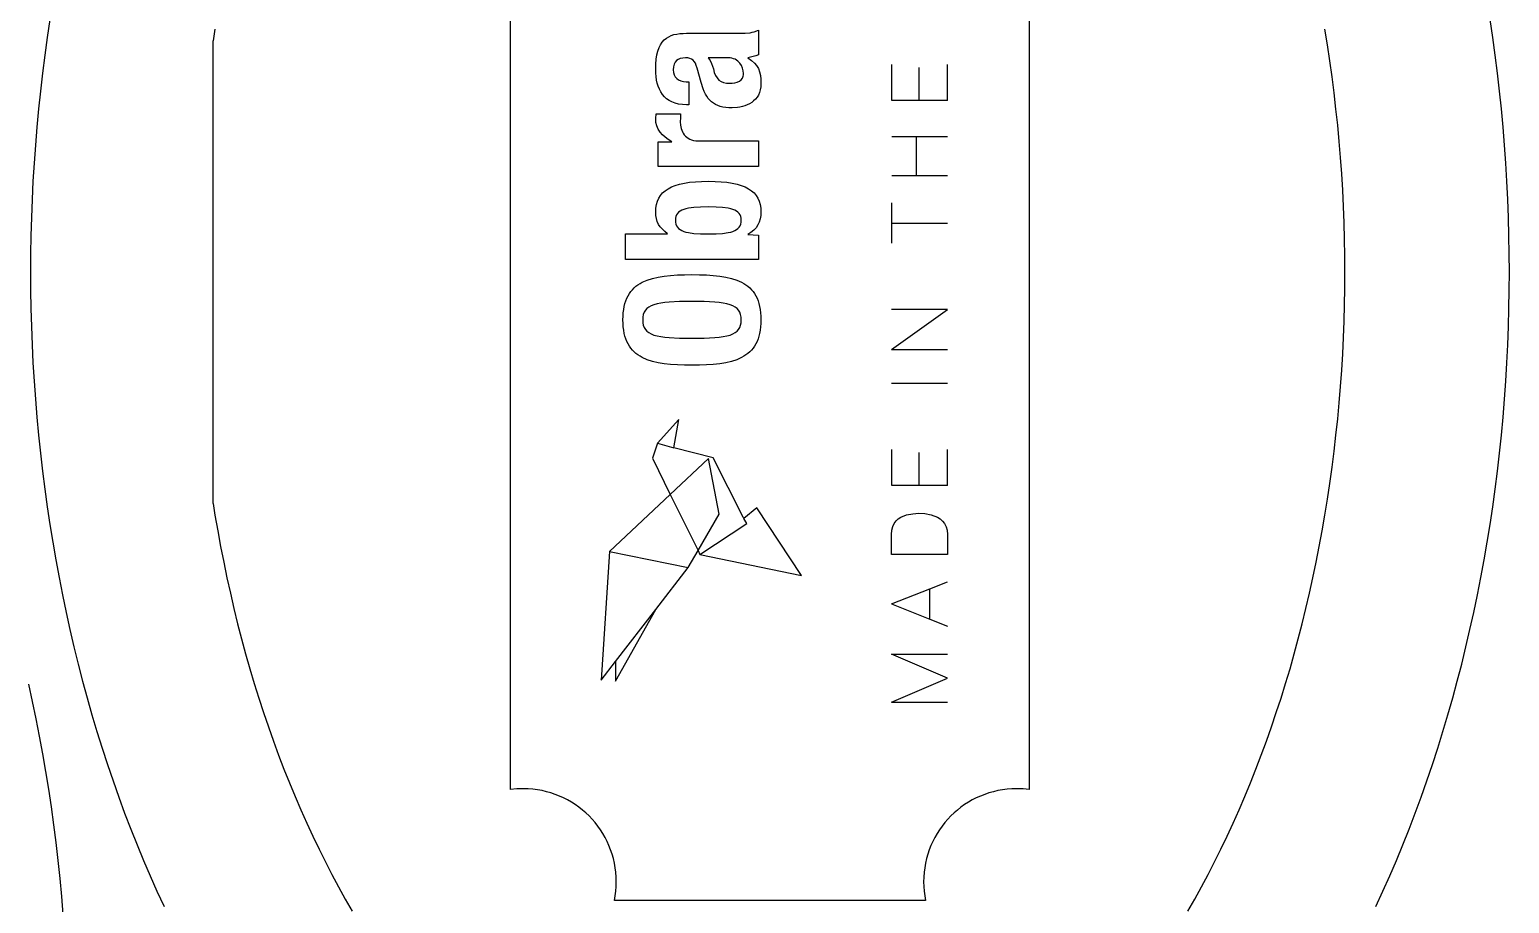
# Model space of a CAD drawing. Extents: x -128 to 128, y -84 to 84.
# Drawn here: x -81.45 to -33.46, y -44.37 to -16.04 of the extents above; entities that cross this region are included whole.
import ezdxf

# ---------------------------------------------------------------- set-up
doc = ezdxf.new("R2010")
doc.units = 0
doc.header["$MEASUREMENT"] = 0
doc.layers.get('0').update_dxf_attribs({"linetype": 'CONTINUOUS'})

msp = doc.modelspace()

# ---------------------------------------------------------------- linework, layer by layer
for p, q in [((-65.857, -40.678), (-65.857, -7.109)), ((-49.03, -7.125), (-49.03, -40.676)), ((-80.792, -15.715), (-80.879, -16.291)), ((-34.004, -16.291), (-34.09, -15.715)), ((-80.879, -16.291), (-80.959, -16.869)), ((-75.439, -16.023), (-75.5, -16.4)), ((-60.8, -16.317), (-60.724, -16.27)), ((-60.724, -16.27), (-60.642, -16.232)), ((-60.642, -16.232), (-60.554, -16.203)), ((-60.554, -16.203), (-60.461, -16.182)), ((-60.461, -16.182), (-60.363, -16.168)), ((-60.363, -16.168), (-60.26, -16.161)), ((-60.26, -16.161), (-60.152, -16.158)), ((-60.152, -16.158), (-58.445, -16.158)), ((-58.445, -16.158), (-58.246, -16.154)), ((-58.246, -16.154), (-58.088, -16.139)), ((-58.088, -16.139), (-58.019, -16.126)), ((-58.019, -16.126), (-57.952, -16.108)), ((-57.952, -16.108), (-57.817, -16.056)), ((-57.817, -16.056), (-57.817, -16.852)), ((-39.361, -16.537), (-39.444, -16.023)), ((-33.924, -16.869), (-34.004, -16.291)), ((-75.5, -31.4), (-75.5, -16.4)), ((-61.106, -16.859), (-61.074, -16.734)), ((-61.074, -16.734), (-61.034, -16.624)), ((-61.034, -16.624), (-60.987, -16.528)), ((-60.987, -16.528), (-60.932, -16.445)), ((-60.932, -16.445), (-60.869, -16.375)), ((-60.869, -16.375), (-60.8, -16.317)), ((-39.283, -17.053), (-39.361, -16.537)), ((-80.959, -16.869), (-81.033, -17.449)), ((-61.147, -17.335), (-61.143, -17.159)), ((-61.143, -17.159), (-61.129, -17)), ((-61.129, -17), (-61.106, -16.859)), ((-60.573, -17.245), (-60.58, -17.341)), ((-60.553, -17.164), (-60.573, -17.245)), ((-60.519, -17.097), (-60.553, -17.164)), ((-60.474, -17.044), (-60.519, -17.097)), ((-60.417, -17.004), (-60.474, -17.044)), ((-60.349, -16.976), (-60.417, -17.004)), ((-60.27, -16.96), (-60.349, -16.976)), ((-60.182, -16.955), (-60.27, -16.96)), ((-60.106, -16.959), (-60.182, -16.955)), ((-60.041, -16.972), (-60.106, -16.959)), ((-59.984, -16.995), (-60.041, -16.972)), ((-59.936, -17.028), (-59.984, -16.995)), ((-59.894, -17.073), (-59.936, -17.028)), ((-59.859, -17.13), (-59.894, -17.073)), ((-59.829, -17.201), (-59.859, -17.13)), ((-59.802, -17.286), (-59.829, -17.201)), ((-59.44, -16.955), (-59.382, -17.044)), ((-58.801, -16.955), (-59.44, -16.955)), ((-59.382, -17.044), (-59.336, -17.137)), ((-59.336, -17.137), (-59.301, -17.228)), ((-59.301, -17.228), (-59.277, -17.31)), ((-58.736, -16.958), (-58.801, -16.955)), ((-58.677, -16.968), (-58.736, -16.958)), ((-58.622, -16.983), (-58.677, -16.968)), ((-58.572, -17.003), (-58.622, -16.983)), ((-58.527, -17.029), (-58.572, -17.003)), ((-58.486, -17.058), (-58.527, -17.029)), ((-58.449, -17.091), (-58.486, -17.058)), ((-58.417, -17.127), (-58.449, -17.091)), ((-58.365, -17.207), (-58.417, -17.127)), ((-58.328, -17.293), (-58.365, -17.207)), ((-57.984, -16.915), (-58.155, -16.955)), ((-58.155, -16.955), (-58.04, -17.042)), ((-58.04, -17.042), (-57.946, -17.122)), ((-57.898, -16.888), (-57.984, -16.915)), ((-57.946, -17.122), (-57.873, -17.208)), ((-57.817, -16.852), (-57.898, -16.888)), ((-57.873, -17.208), (-57.817, -17.303)), ((-53.485, -18.336), (-53.485, -17.167)), ((-52.612, -17.268), (-52.612, -18.336)), ((-51.687, -18.336), (-51.687, -17.167)), ((-39.211, -17.571), (-39.283, -17.053)), ((-33.85, -17.449), (-33.924, -16.869)), ((-81.033, -17.449), (-81.1, -18.03)), ((-61.144, -17.451), (-61.147, -17.335)), ((-61.135, -17.564), (-61.144, -17.451)), ((-61.119, -17.673), (-61.135, -17.564)), ((-61.096, -17.778), (-61.119, -17.673)), ((-60.58, -17.341), (-60.572, -17.43)), ((-60.572, -17.43), (-60.55, -17.508)), ((-60.55, -17.508), (-60.513, -17.574)), ((-60.513, -17.574), (-60.464, -17.629)), ((-60.464, -17.629), (-60.403, -17.672)), ((-60.403, -17.672), (-60.331, -17.702)), ((-60.331, -17.702), (-60.249, -17.721)), ((-60.249, -17.721), (-60.158, -17.727)), ((-60.158, -17.727), (-60.067, -17.727)), ((-60.067, -17.727), (-60.067, -18.475)), ((-59.675, -17.757), (-59.802, -17.286)), ((-59.277, -17.31), (-59.246, -17.428)), ((-59.246, -17.428), (-59.205, -17.527)), ((-59.205, -17.527), (-59.156, -17.608)), ((-59.156, -17.608), (-59.096, -17.673)), ((-59.096, -17.673), (-59.027, -17.721)), ((-59.027, -17.721), (-58.946, -17.755)), ((-58.946, -17.755), (-58.855, -17.775)), ((-58.577, -17.764), (-58.5, -17.741)), ((-58.5, -17.741), (-58.433, -17.708)), ((-58.433, -17.708), (-58.378, -17.665)), ((-58.378, -17.665), (-58.336, -17.61)), ((-58.336, -17.61), (-58.32, -17.579)), ((-58.307, -17.381), (-58.328, -17.293)), ((-58.32, -17.579), (-58.309, -17.545)), ((-58.309, -17.545), (-58.302, -17.508)), ((-58.3, -17.467), (-58.307, -17.381)), ((-58.302, -17.508), (-58.3, -17.467)), ((-57.817, -17.303), (-57.777, -17.408)), ((-57.777, -17.408), (-57.751, -17.523)), ((-57.751, -17.523), (-57.737, -17.651)), ((-57.737, -17.651), (-57.733, -17.793)), ((-39.145, -18.092), (-39.211, -17.571)), ((-33.783, -18.03), (-33.85, -17.449)), ((-81.1, -18.03), (-81.161, -18.613)), ((-61.066, -17.878), (-61.096, -17.778)), ((-61.028, -17.971), (-61.066, -17.878)), ((-60.982, -18.059), (-61.028, -17.971)), ((-60.927, -18.14), (-60.982, -18.059)), ((-60.864, -18.214), (-60.927, -18.14)), ((-60.791, -18.28), (-60.864, -18.214)), ((-59.612, -17.957), (-59.675, -17.757)), ((-59.576, -18.046), (-59.612, -17.957)), ((-59.536, -18.127), (-59.576, -18.046)), ((-59.493, -18.201), (-59.536, -18.127)), ((-59.446, -18.268), (-59.493, -18.201)), ((-58.855, -17.775), (-58.752, -17.781)), ((-58.752, -17.781), (-58.662, -17.777)), ((-58.662, -17.777), (-58.577, -17.764)), ((-57.861, -18.232), (-57.912, -18.296)), ((-57.817, -18.16), (-57.861, -18.232)), ((-57.781, -18.081), (-57.817, -18.16)), ((-57.755, -17.993), (-57.781, -18.081)), ((-57.738, -17.898), (-57.755, -17.993)), ((-57.733, -17.793), (-57.738, -17.898)), ((-39.085, -18.614), (-39.145, -18.092)), ((-33.722, -18.613), (-33.783, -18.03)), ((-81.161, -18.613), (-81.215, -19.197)), ((-60.71, -18.337), (-60.791, -18.28)), ((-60.618, -18.385), (-60.71, -18.337)), ((-60.516, -18.423), (-60.618, -18.385)), ((-60.404, -18.451), (-60.516, -18.423)), ((-60.28, -18.469), (-60.404, -18.451)), ((-60.146, -18.475), (-60.28, -18.469)), ((-60.067, -18.475), (-60.146, -18.475)), ((-59.395, -18.329), (-59.446, -18.268)), ((-59.338, -18.382), (-59.395, -18.329)), ((-59.276, -18.429), (-59.338, -18.382)), ((-59.209, -18.469), (-59.276, -18.429)), ((-59.135, -18.502), (-59.209, -18.469)), ((-59.055, -18.53), (-59.135, -18.502)), ((-58.968, -18.551), (-59.055, -18.53)), ((-58.874, -18.566), (-58.968, -18.551)), ((-58.772, -18.574), (-58.874, -18.566)), ((-58.662, -18.577), (-58.772, -18.574)), ((-58.497, -18.567), (-58.662, -18.577)), ((-58.415, -18.555), (-58.497, -18.567)), ((-58.333, -18.536), (-58.415, -18.555)), ((-58.254, -18.512), (-58.333, -18.536)), ((-58.177, -18.482), (-58.254, -18.512)), ((-58.103, -18.446), (-58.177, -18.482)), ((-58.034, -18.403), (-58.103, -18.446)), ((-57.97, -18.353), (-58.034, -18.403)), ((-57.912, -18.296), (-57.97, -18.353)), ((-52.612, -18.336), (-53.485, -18.336)), ((-51.687, -18.336), (-52.612, -18.336)), ((-39.03, -19.138), (-39.085, -18.614)), ((-33.667, -19.197), (-33.722, -18.613)), ((-61.147, -18.922), (-61.135, -18.771)), ((-61.138, -19.046), (-61.147, -18.922)), ((-61.11, -19.16), (-61.138, -19.046)), ((-61.135, -18.771), (-60.339, -18.771)), ((-61.066, -19.265), (-61.11, -19.16)), ((-60.347, -18.901), (-60.351, -19.03)), ((-60.351, -19.03), (-60.344, -19.14)), ((-60.339, -18.771), (-60.347, -18.901)), ((-60.344, -19.14), (-60.321, -19.249)), ((-38.981, -19.663), (-39.03, -19.138)), ((-81.215, -19.197), (-81.264, -19.782)), ((-61.006, -19.361), (-61.066, -19.265)), ((-60.931, -19.449), (-61.006, -19.361)), ((-60.842, -19.53), (-60.931, -19.449)), ((-60.741, -19.603), (-60.842, -19.53)), ((-60.628, -19.682), (-60.741, -19.603)), ((-60.321, -19.249), (-60.303, -19.301)), ((-60.303, -19.301), (-60.28, -19.352)), ((-60.28, -19.352), (-60.253, -19.401)), ((-60.253, -19.401), (-60.221, -19.446)), ((-60.221, -19.446), (-60.184, -19.489)), ((-60.184, -19.489), (-60.142, -19.527)), ((-60.142, -19.527), (-60.094, -19.561)), ((-60.094, -19.561), (-60.041, -19.59)), ((-60.041, -19.59), (-59.981, -19.614)), ((-59.981, -19.614), (-59.916, -19.631)), ((-59.916, -19.631), (-59.844, -19.642)), ((-59.844, -19.642), (-59.766, -19.646)), ((-59.766, -19.646), (-57.817, -19.646)), ((-57.817, -19.646), (-57.817, -20.478)), ((-53.493, -19.507), (-52.688, -19.507)), ((-52.688, -20.783), (-52.688, -19.507)), ((-52.688, -19.507), (-51.687, -19.507)), ((-38.938, -20.19), (-38.981, -19.663)), ((-33.619, -19.782), (-33.667, -19.197)), ((-81.264, -19.782), (-81.305, -20.368)), ((-61.063, -19.682), (-60.628, -19.682)), ((-61.063, -20.478), (-61.063, -19.682)), ((-33.577, -20.368), (-33.619, -19.782)), ((-81.305, -20.368), (-81.341, -20.956)), ((-57.817, -20.478), (-61.063, -20.478)), ((-38.9, -20.718), (-38.938, -20.19)), ((-33.542, -20.956), (-33.577, -20.368)), ((-81.341, -20.956), (-81.37, -21.544)), ((-60.636, -21.139), (-60.51, -21.09)), ((-60.51, -21.09), (-60.371, -21.048)), ((-60.371, -21.048), (-60.216, -21.014)), ((-60.216, -21.014), (-60.046, -20.988)), ((-60.046, -20.988), (-59.86, -20.969)), ((-59.86, -20.969), (-59.658, -20.958)), ((-59.658, -20.958), (-59.44, -20.955)), ((-59.44, -20.955), (-59.222, -20.958)), ((-59.222, -20.958), (-59.02, -20.969)), ((-59.02, -20.969), (-58.835, -20.988)), ((-58.835, -20.988), (-58.664, -21.014)), ((-58.664, -21.014), (-58.509, -21.048)), ((-58.509, -21.048), (-58.37, -21.09)), ((-58.37, -21.09), (-58.245, -21.139)), ((-52.688, -20.783), (-53.493, -20.783)), ((-51.687, -20.783), (-52.688, -20.783)), ((-38.868, -21.247), (-38.9, -20.718)), ((-33.513, -21.544), (-33.542, -20.956)), ((-81.37, -21.544), (-81.392, -22.132)), ((-61.093, -21.605), (-61.05, -21.507)), ((-61.05, -21.507), (-60.994, -21.417)), ((-60.994, -21.417), (-60.925, -21.336)), ((-60.925, -21.336), (-60.843, -21.262)), ((-60.843, -21.262), (-60.746, -21.197)), ((-60.746, -21.197), (-60.636, -21.139)), ((-58.245, -21.139), (-58.134, -21.197)), ((-58.134, -21.197), (-58.037, -21.262)), ((-58.037, -21.262), (-57.955, -21.336)), ((-57.955, -21.336), (-57.886, -21.417)), ((-57.886, -21.417), (-57.83, -21.507)), ((-57.83, -21.507), (-57.787, -21.605)), ((-38.842, -21.777), (-38.868, -21.247)), ((-33.491, -22.132), (-33.513, -21.544)), ((-61.147, -21.951), (-61.141, -21.827)), ((-61.141, -22.063), (-61.147, -21.951)), ((-61.141, -21.827), (-61.123, -21.712)), ((-61.123, -22.167), (-61.141, -22.063)), ((-61.123, -21.712), (-61.093, -21.605)), ((-60.47, -22.047), (-60.491, -22.099)), ((-60.44, -22.001), (-60.47, -22.047)), ((-60.402, -21.96), (-60.44, -22.001)), ((-60.356, -21.925), (-60.402, -21.96)), ((-60.301, -21.894), (-60.356, -21.925)), ((-60.238, -21.868), (-60.301, -21.894)), ((-60.167, -21.847), (-60.238, -21.868)), ((-60.088, -21.829), (-60.167, -21.847)), ((-59.905, -21.804), (-60.088, -21.829)), ((-59.689, -21.791), (-59.905, -21.804)), ((-59.44, -21.787), (-59.689, -21.791)), ((-59.191, -21.791), (-59.44, -21.787)), ((-58.975, -21.804), (-59.191, -21.791)), ((-58.792, -21.829), (-58.975, -21.804)), ((-58.713, -21.847), (-58.792, -21.829)), ((-58.641, -21.868), (-58.713, -21.847)), ((-58.579, -21.894), (-58.641, -21.868)), ((-58.524, -21.925), (-58.579, -21.894)), ((-58.478, -21.96), (-58.524, -21.925)), ((-58.44, -22.001), (-58.478, -21.96)), ((-58.41, -22.047), (-58.44, -22.001)), ((-58.389, -22.099), (-58.41, -22.047)), ((-57.787, -21.605), (-57.757, -21.712)), ((-57.757, -21.712), (-57.739, -21.827)), ((-57.739, -22.068), (-57.757, -22.177)), ((-57.739, -21.827), (-57.733, -21.951)), ((-57.733, -21.951), (-57.739, -22.068)), ((-53.496, -21.659), (-53.496, -22.313)), ((-38.822, -22.307), (-38.842, -21.777)), ((-81.392, -22.132), (-81.408, -22.721)), ((-61.094, -22.263), (-61.123, -22.167)), ((-61.052, -22.352), (-61.094, -22.263)), ((-60.997, -22.434), (-61.052, -22.352)), ((-60.931, -22.511), (-60.997, -22.434)), ((-60.852, -22.582), (-60.931, -22.511)), ((-60.503, -22.157), (-60.508, -22.221)), ((-60.508, -22.221), (-60.503, -22.287)), ((-60.491, -22.099), (-60.503, -22.157)), ((-60.503, -22.287), (-60.491, -22.346)), ((-60.491, -22.346), (-60.47, -22.399)), ((-60.47, -22.399), (-60.44, -22.445)), ((-60.44, -22.445), (-60.402, -22.487)), ((-60.402, -22.487), (-60.356, -22.522)), ((-60.356, -22.522), (-60.301, -22.553)), ((-60.301, -22.553), (-60.238, -22.58)), ((-58.641, -22.58), (-58.579, -22.553)), ((-58.579, -22.553), (-58.524, -22.522)), ((-58.524, -22.522), (-58.478, -22.487)), ((-58.478, -22.487), (-58.44, -22.445)), ((-58.44, -22.445), (-58.41, -22.399)), ((-58.41, -22.399), (-58.389, -22.346)), ((-58.377, -22.157), (-58.389, -22.099)), ((-58.389, -22.346), (-58.377, -22.287)), ((-58.372, -22.221), (-58.377, -22.157)), ((-58.377, -22.287), (-58.372, -22.221)), ((-57.967, -22.541), (-58.056, -22.616)), ((-57.893, -22.46), (-57.967, -22.541)), ((-57.834, -22.372), (-57.893, -22.46)), ((-57.789, -22.278), (-57.834, -22.372)), ((-57.757, -22.177), (-57.789, -22.278)), ((-53.496, -22.313), (-51.687, -22.313)), ((-53.496, -22.313), (-53.496, -22.963)), ((-38.807, -22.838), (-38.822, -22.307)), ((-33.475, -22.721), (-33.491, -22.132)), ((-81.408, -22.721), (-81.418, -23.311)), ((-62.125, -22.662), (-60.761, -22.662)), ((-62.125, -23.494), (-62.125, -22.662)), ((-60.761, -22.662), (-60.852, -22.582)), ((-60.238, -22.58), (-60.167, -22.602)), ((-60.167, -22.602), (-60.088, -22.62)), ((-60.088, -22.62), (-59.905, -22.645)), ((-59.905, -22.645), (-59.689, -22.658)), ((-59.689, -22.658), (-59.44, -22.662)), ((-59.44, -22.662), (-59.191, -22.658)), ((-59.191, -22.658), (-58.975, -22.645)), ((-58.975, -22.645), (-58.792, -22.62)), ((-58.792, -22.62), (-58.713, -22.602)), ((-58.713, -22.602), (-58.641, -22.58)), ((-58.056, -22.616), (-58.161, -22.686)), ((-58.161, -22.686), (-57.817, -22.699)), ((-57.817, -22.699), (-57.817, -23.494)), ((-38.799, -23.369), (-38.807, -22.838)), ((-33.465, -23.311), (-33.475, -22.721)), ((-81.418, -23.311), (-81.421, -23.9)), ((-57.817, -23.494), (-62.125, -23.494)), ((-38.796, -23.9), (-38.799, -23.369)), ((-33.462, -23.9), (-33.465, -23.311)), ((-81.421, -23.9), (-81.418, -24.49)), ((-60.663, -24.007), (-60.443, -23.992)), ((-60.443, -23.992), (-60.212, -23.985)), ((-60.212, -23.985), (-59.971, -23.983)), ((-59.971, -23.983), (-59.73, -23.985)), ((-59.73, -23.985), (-59.499, -23.992)), ((-59.499, -23.992), (-59.278, -24.007)), ((-38.799, -24.432), (-38.796, -23.9)), ((-33.465, -24.49), (-33.462, -23.9)), ((-61.953, -24.532), (-61.902, -24.47)), ((-61.902, -24.47), (-61.846, -24.412)), ((-61.846, -24.412), (-61.786, -24.36)), ((-61.786, -24.36), (-61.721, -24.311)), ((-61.721, -24.311), (-61.653, -24.267)), ((-61.653, -24.267), (-61.581, -24.227)), ((-61.581, -24.227), (-61.425, -24.158)), ((-61.425, -24.158), (-61.254, -24.103)), ((-61.254, -24.103), (-61.07, -24.06)), ((-61.07, -24.06), (-60.873, -24.029)), ((-60.873, -24.029), (-60.663, -24.007)), ((-59.278, -24.007), (-59.069, -24.029)), ((-59.069, -24.029), (-58.872, -24.06)), ((-58.872, -24.06), (-58.687, -24.103)), ((-58.687, -24.103), (-58.517, -24.158)), ((-58.517, -24.158), (-58.361, -24.227)), ((-58.361, -24.227), (-58.289, -24.267)), ((-58.289, -24.267), (-58.22, -24.311)), ((-58.22, -24.311), (-58.156, -24.36)), ((-58.156, -24.36), (-58.096, -24.412)), ((-58.096, -24.412), (-58.04, -24.47)), ((-58.04, -24.47), (-57.988, -24.532)), ((-38.807, -24.963), (-38.799, -24.432)), ((-81.418, -24.49), (-81.408, -25.079)), ((-62.166, -25.012), (-62.143, -24.918)), ((-62.143, -24.918), (-62.114, -24.83)), ((-62.114, -24.83), (-62.081, -24.747)), ((-62.081, -24.747), (-62.043, -24.67)), ((-62.043, -24.67), (-62.001, -24.598)), ((-62.001, -24.598), (-61.953, -24.532)), ((-61.1, -24.929), (-61.202, -24.958)), ((-60.983, -24.905), (-61.1, -24.929)), ((-60.852, -24.887), (-60.983, -24.905)), ((-60.707, -24.873), (-60.852, -24.887)), ((-60.37, -24.856), (-60.707, -24.873)), ((-59.971, -24.851), (-60.37, -24.856)), ((-59.57, -24.856), (-59.971, -24.851)), ((-59.233, -24.873), (-59.57, -24.856)), ((-59.087, -24.887), (-59.233, -24.873)), ((-58.956, -24.905), (-59.087, -24.887)), ((-58.84, -24.929), (-58.956, -24.905)), ((-58.737, -24.958), (-58.84, -24.929)), ((-57.988, -24.532), (-57.941, -24.598)), ((-57.941, -24.598), (-57.898, -24.67)), ((-57.898, -24.67), (-57.86, -24.747)), ((-57.86, -24.747), (-57.827, -24.83)), ((-57.827, -24.83), (-57.799, -24.918)), ((-57.799, -24.918), (-57.775, -25.012)), ((-33.475, -25.079), (-33.465, -24.49)), ((-81.408, -25.079), (-81.392, -25.668)), ((-62.209, -25.449), (-62.206, -25.33)), ((-62.206, -25.33), (-62.198, -25.218)), ((-62.198, -25.218), (-62.185, -25.112)), ((-62.185, -25.112), (-62.166, -25.012)), ((-61.564, -25.358), (-61.569, -25.449)), ((-61.548, -25.276), (-61.564, -25.358)), ((-61.521, -25.204), (-61.548, -25.276)), ((-61.482, -25.139), (-61.521, -25.204)), ((-61.431, -25.083), (-61.482, -25.139)), ((-61.368, -25.035), (-61.431, -25.083)), ((-61.291, -24.993), (-61.368, -25.035)), ((-61.202, -24.958), (-61.291, -24.993)), ((-58.649, -24.993), (-58.737, -24.958)), ((-58.573, -25.035), (-58.649, -24.993)), ((-58.51, -25.083), (-58.573, -25.035)), ((-58.459, -25.139), (-58.51, -25.083)), ((-58.421, -25.204), (-58.459, -25.139)), ((-58.394, -25.276), (-58.421, -25.204)), ((-58.378, -25.358), (-58.394, -25.276)), ((-58.372, -25.449), (-58.378, -25.358)), ((-57.775, -25.012), (-57.757, -25.112)), ((-57.757, -25.112), (-57.743, -25.218)), ((-57.743, -25.218), (-57.735, -25.33)), ((-57.735, -25.33), (-57.733, -25.449)), ((-53.496, -26.405), (-51.687, -25.116)), ((-51.687, -25.116), (-53.496, -25.116)), ((-38.822, -25.494), (-38.807, -24.963)), ((-33.491, -25.668), (-33.475, -25.079)), ((-81.392, -25.668), (-81.37, -26.257)), ((-62.206, -25.568), (-62.209, -25.449)), ((-62.198, -25.68), (-62.206, -25.568)), ((-62.185, -25.786), (-62.198, -25.68)), ((-62.166, -25.886), (-62.185, -25.786)), ((-62.143, -25.98), (-62.166, -25.886)), ((-61.569, -25.449), (-61.564, -25.54)), ((-61.564, -25.54), (-61.548, -25.622)), ((-61.548, -25.622), (-61.521, -25.695)), ((-61.521, -25.695), (-61.482, -25.759)), ((-61.482, -25.759), (-61.431, -25.815)), ((-61.431, -25.815), (-61.368, -25.863)), ((-61.368, -25.863), (-61.291, -25.905)), ((-61.291, -25.905), (-61.202, -25.94)), ((-58.737, -25.94), (-58.649, -25.905)), ((-58.649, -25.905), (-58.573, -25.863)), ((-58.573, -25.863), (-58.51, -25.815)), ((-58.51, -25.815), (-58.459, -25.759)), ((-58.459, -25.759), (-58.421, -25.695)), ((-58.421, -25.695), (-58.394, -25.622)), ((-58.394, -25.622), (-58.378, -25.54)), ((-58.378, -25.54), (-58.372, -25.449)), ((-57.775, -25.886), (-57.799, -25.98)), ((-57.757, -25.786), (-57.775, -25.886)), ((-57.743, -25.68), (-57.757, -25.786)), ((-57.735, -25.568), (-57.743, -25.68)), ((-57.733, -25.449), (-57.735, -25.568)), ((-38.842, -26.024), (-38.822, -25.494)), ((-33.513, -26.257), (-33.491, -25.668)), ((-81.37, -26.257), (-81.341, -26.845)), ((-62.114, -26.068), (-62.143, -25.98)), ((-62.081, -26.151), (-62.114, -26.068)), ((-62.043, -26.228), (-62.081, -26.151)), ((-62.001, -26.3), (-62.043, -26.228)), ((-61.953, -26.366), (-62.001, -26.3)), ((-61.902, -26.428), (-61.953, -26.366)), ((-61.202, -25.94), (-61.1, -25.969)), ((-61.1, -25.969), (-60.983, -25.993)), ((-60.983, -25.993), (-60.852, -26.011)), ((-60.852, -26.011), (-60.707, -26.025)), ((-60.707, -26.025), (-60.37, -26.042)), ((-60.37, -26.042), (-59.971, -26.046)), ((-59.971, -26.046), (-59.57, -26.042)), ((-59.57, -26.042), (-59.233, -26.025)), ((-59.233, -26.025), (-59.087, -26.011)), ((-59.087, -26.011), (-58.956, -25.993)), ((-58.956, -25.993), (-58.84, -25.969)), ((-58.84, -25.969), (-58.737, -25.94)), ((-57.988, -26.366), (-58.04, -26.428)), ((-57.941, -26.3), (-57.988, -26.366)), ((-57.898, -26.228), (-57.941, -26.3)), ((-57.86, -26.151), (-57.898, -26.228)), ((-57.827, -26.068), (-57.86, -26.151)), ((-57.799, -25.98), (-57.827, -26.068)), ((-38.868, -26.554), (-38.842, -26.024)), ((-33.542, -26.845), (-33.513, -26.257)), ((-81.341, -26.845), (-81.305, -27.432)), ((-61.846, -26.486), (-61.902, -26.428)), ((-61.786, -26.538), (-61.846, -26.486)), ((-61.721, -26.586), (-61.786, -26.538)), ((-61.653, -26.63), (-61.721, -26.586)), ((-61.581, -26.671), (-61.653, -26.63)), ((-61.425, -26.739), (-61.581, -26.671)), ((-61.254, -26.794), (-61.425, -26.739)), ((-61.07, -26.837), (-61.254, -26.794)), ((-60.873, -26.869), (-61.07, -26.837)), ((-60.663, -26.891), (-60.873, -26.869)), ((-59.069, -26.869), (-59.278, -26.891)), ((-58.872, -26.837), (-59.069, -26.869)), ((-58.687, -26.794), (-58.872, -26.837)), ((-58.517, -26.739), (-58.687, -26.794)), ((-58.361, -26.671), (-58.517, -26.739)), ((-58.289, -26.63), (-58.361, -26.671)), ((-58.22, -26.586), (-58.289, -26.63)), ((-58.156, -26.538), (-58.22, -26.586)), ((-58.096, -26.486), (-58.156, -26.538)), ((-58.04, -26.428), (-58.096, -26.486)), ((-53.496, -26.405), (-51.687, -26.405)), ((-38.9, -27.082), (-38.868, -26.554)), ((-33.577, -27.432), (-33.542, -26.845)), ((-60.443, -26.905), (-60.663, -26.891)), ((-60.212, -26.912), (-60.443, -26.905)), ((-59.971, -26.915), (-60.212, -26.912)), ((-59.73, -26.912), (-59.971, -26.915)), ((-59.499, -26.905), (-59.73, -26.912)), ((-59.278, -26.891), (-59.499, -26.905)), ((-38.938, -27.61), (-38.9, -27.082)), ((-81.305, -27.432), (-81.264, -28.019)), ((-51.687, -27.511), (-53.496, -27.511)), ((-38.981, -28.137), (-38.938, -27.61)), ((-33.619, -28.019), (-33.577, -27.432)), ((-81.264, -28.019), (-81.215, -28.604)), ((-39.03, -28.662), (-38.981, -28.137)), ((-33.667, -28.604), (-33.619, -28.019)), ((-81.215, -28.604), (-81.161, -29.188)), ((-60.394, -28.684), (-61.09, -29.442)), ((-60.557, -29.596), (-60.394, -28.684)), ((-39.085, -29.186), (-39.03, -28.662)), ((-33.722, -29.188), (-33.667, -28.604)), ((-81.161, -29.188), (-81.1, -29.771)), ((-39.145, -29.709), (-39.085, -29.186)), ((-33.783, -29.771), (-33.722, -29.188)), ((-61.09, -29.442), (-61.249, -29.935)), ((-61.09, -29.442), (-60.557, -29.596)), ((-59.287, -29.924), (-60.557, -29.596)), ((-53.485, -30.815), (-53.485, -29.647)), ((-52.612, -29.747), (-52.612, -30.815)), ((-51.687, -30.815), (-51.687, -29.647)), ((-39.211, -30.229), (-39.145, -29.709)), ((-81.1, -29.771), (-81.033, -30.352)), ((-61.249, -29.935), (-60.672, -31.106)), ((-59.436, -29.945), (-60.672, -31.106)), ((-59.092, -31.743), (-59.436, -29.945)), ((-58.309, -31.85), (-59.287, -29.924)), ((-39.283, -30.748), (-39.211, -30.229)), ((-33.85, -30.352), (-33.783, -29.771)), ((-81.033, -30.352), (-80.959, -30.932)), ((-33.924, -30.932), (-33.85, -30.352)), ((-80.959, -30.932), (-80.879, -31.509)), ((-60.672, -31.106), (-62.643, -32.957)), ((-60.672, -31.106), (-59.774, -32.928)), ((-52.612, -30.815), (-53.485, -30.815)), ((-51.687, -30.815), (-52.612, -30.815)), ((-39.361, -31.264), (-39.283, -30.748)), ((-34.004, -31.509), (-33.924, -30.932)), ((-80.879, -31.509), (-80.792, -32.085)), ((-75.5, -31.4), (-75.439, -31.778)), ((-57.863, -31.543), (-58.289, -31.891)), ((-56.414, -33.735), (-57.863, -31.543)), ((-39.444, -31.778), (-39.361, -31.264)), ((-34.09, -32.085), (-34.004, -31.509)), ((-80.792, -32.085), (-80.7, -32.659)), ((-75.439, -31.778), (-75.35, -32.289)), ((-59.774, -32.928), (-59.092, -31.743)), ((-59.712, -33.054), (-58.191, -32.051)), ((-58.289, -31.891), (-58.309, -31.85)), ((-58.191, -32.051), (-58.289, -31.891)), ((-53.486, -32.267), (-53.457, -32.149)), ((-53.457, -32.149), (-53.411, -32.049)), ((-53.411, -32.049), (-53.351, -31.966)), ((-53.351, -31.966), (-53.28, -31.898)), ((-53.28, -31.898), (-53.197, -31.844)), ((-53.197, -31.844), (-53.013, -31.772)), ((-53.013, -31.772), (-52.813, -31.735)), ((-52.813, -31.735), (-52.618, -31.72)), ((-52.618, -31.72), (-52.417, -31.727)), ((-52.417, -31.727), (-52.209, -31.764)), ((-52.209, -31.764), (-52.012, -31.843)), ((-52.012, -31.843), (-51.923, -31.9)), ((-51.923, -31.9), (-51.845, -31.97)), ((-51.845, -31.97), (-51.78, -32.054)), ((-51.78, -32.054), (-51.73, -32.154)), ((-39.532, -32.289), (-39.444, -31.778)), ((-34.183, -32.659), (-34.09, -32.085)), ((-75.35, -32.289), (-75.256, -32.798)), ((-53.496, -32.405), (-53.486, -32.267)), ((-53.496, -33.057), (-53.496, -32.405)), ((-51.73, -32.154), (-51.698, -32.271)), ((-51.698, -32.271), (-51.687, -32.405)), ((-51.687, -32.405), (-51.687, -33.057)), ((-39.627, -32.798), (-39.532, -32.289)), ((-80.7, -32.659), (-80.601, -33.231)), ((-75.256, -32.798), (-75.156, -33.305)), ((-62.643, -32.957), (-62.919, -37.131)), ((-62.643, -32.957), (-60.091, -33.479)), ((-60.091, -33.479), (-59.774, -32.928)), ((-59.774, -32.928), (-59.712, -33.054)), ((-59.712, -33.054), (-56.414, -33.735)), ((-51.687, -33.057), (-53.496, -33.057)), ((-39.726, -33.305), (-39.627, -32.798)), ((-34.282, -33.231), (-34.183, -32.659)), ((-80.601, -33.231), (-80.495, -33.8)), ((-75.156, -33.305), (-75.051, -33.808)), ((-61.141, -34.835), (-60.091, -33.479)), ((-39.832, -33.808), (-39.726, -33.305)), ((-34.387, -33.8), (-34.282, -33.231)), ((-80.495, -33.8), (-80.384, -34.366)), ((-75.051, -33.808), (-74.94, -34.308)), ((-52.257, -34.167), (-51.687, -33.939)), ((-39.942, -34.308), (-39.832, -33.808)), ((-34.499, -34.366), (-34.387, -33.8)), ((-80.384, -34.366), (-80.266, -34.93)), ((-74.94, -34.308), (-74.824, -34.805)), ((-53.496, -34.659), (-52.257, -34.167)), ((-52.257, -35.15), (-52.257, -34.167)), ((-40.059, -34.805), (-39.942, -34.308)), ((-34.617, -34.93), (-34.499, -34.366)), ((-80.266, -34.93), (-80.141, -35.491)), ((-74.824, -34.805), (-74.703, -35.299)), ((-62.448, -37.162), (-61.141, -34.835)), ((-62.448, -36.522), (-61.141, -34.835)), ((-53.496, -34.659), (-52.257, -35.15)), ((-40.18, -35.299), (-40.059, -34.805)), ((-34.741, -35.491), (-34.617, -34.93)), ((-80.141, -35.491), (-80.011, -36.049)), ((-74.703, -35.299), (-74.576, -35.788)), ((-52.257, -35.15), (-51.687, -35.376)), ((-40.307, -35.788), (-40.18, -35.299)), ((-34.872, -36.049), (-34.741, -35.491)), ((-74.576, -35.788), (-74.444, -36.275)), ((-40.439, -36.275), (-40.307, -35.788)), ((-80.011, -36.049), (-79.874, -36.605)), ((-74.444, -36.275), (-74.306, -36.757)), ((-51.687, -37.068), (-53.496, -36.288)), ((-53.496, -36.288), (-51.687, -36.288)), ((-40.576, -36.757), (-40.439, -36.275)), ((-35.008, -36.605), (-34.872, -36.049)), ((-79.874, -36.605), (-79.732, -37.156)), ((-74.306, -36.757), (-74.164, -37.236)), ((-62.919, -37.131), (-62.448, -36.522)), ((-62.448, -36.522), (-62.448, -37.162)), ((-40.719, -37.236), (-40.576, -36.757)), ((-35.151, -37.156), (-35.008, -36.605)), ((-81.356, -37.816), (-81.48, -37.255)), ((-79.732, -37.156), (-79.582, -37.705)), ((-74.164, -37.236), (-74.016, -37.71)), ((-53.496, -37.845), (-51.687, -37.068)), ((-40.867, -37.71), (-40.719, -37.236)), ((-35.3, -37.705), (-35.151, -37.156)), ((-81.238, -38.38), (-81.356, -37.816)), ((-79.582, -37.705), (-79.427, -38.25)), ((-74.016, -37.71), (-73.863, -38.18)), ((-53.496, -37.845), (-51.687, -37.845)), ((-41.02, -38.18), (-40.867, -37.71)), ((-35.455, -38.25), (-35.3, -37.705)), ((-81.126, -38.946), (-81.238, -38.38)), ((-79.427, -38.25), (-79.266, -38.791)), ((-73.863, -38.18), (-73.705, -38.645)), ((-41.178, -38.645), (-41.02, -38.18)), ((-35.617, -38.791), (-35.455, -38.25)), ((-79.266, -38.791), (-79.098, -39.328)), ((-73.705, -38.645), (-73.542, -39.106)), ((-41.341, -39.106), (-41.178, -38.645)), ((-35.784, -39.328), (-35.617, -38.791)), ((-81.021, -39.515), (-81.126, -38.946)), ((-79.098, -39.328), (-78.925, -39.862)), ((-73.542, -39.106), (-73.374, -39.562)), ((-41.509, -39.562), (-41.341, -39.106)), ((-35.958, -39.862), (-35.784, -39.328)), ((-80.922, -40.087), (-81.021, -39.515)), ((-73.374, -39.562), (-73.201, -40.013)), ((-41.681, -40.013), (-41.509, -39.562)), ((-80.829, -40.661), (-80.922, -40.087)), ((-78.925, -39.862), (-78.745, -40.391)), ((-73.201, -40.013), (-73.024, -40.46)), ((-41.859, -40.46), (-41.681, -40.013)), ((-36.137, -40.391), (-35.958, -39.862)), ((-80.743, -41.237), (-80.829, -40.661)), ((-78.745, -40.391), (-78.559, -40.917)), ((-73.024, -40.46), (-72.841, -40.901)), ((-65.651, -40.655), (-65.857, -40.678)), ((-65.44, -40.649), (-65.651, -40.655)), ((-65.285, -40.652), (-65.44, -40.649)), ((-65.132, -40.664), (-65.285, -40.652)), ((-64.981, -40.683), (-65.132, -40.664)), ((-64.833, -40.71), (-64.981, -40.683)), ((-64.687, -40.744), (-64.833, -40.71)), ((-64.544, -40.784), (-64.687, -40.744)), ((-64.403, -40.832), (-64.544, -40.784)), ((-50.338, -40.784), (-50.478, -40.832)), ((-50.194, -40.744), (-50.338, -40.784)), ((-50.048, -40.71), (-50.194, -40.744)), ((-49.9, -40.683), (-50.048, -40.71)), ((-49.749, -40.664), (-49.9, -40.683)), ((-49.595, -40.652), (-49.749, -40.664)), ((-49.44, -40.649), (-49.595, -40.652)), ((-49.233, -40.655), (-49.44, -40.649)), ((-49.03, -40.676), (-49.233, -40.655)), ((-42.041, -40.901), (-41.859, -40.46)), ((-36.323, -40.917), (-36.137, -40.391)), ((-80.663, -41.814), (-80.743, -41.237)), ((-78.559, -40.917), (-78.368, -41.437)), ((-72.841, -40.901), (-72.654, -41.336)), ((-64.266, -40.886), (-64.403, -40.832)), ((-64.133, -40.946), (-64.266, -40.886)), ((-64.003, -41.013), (-64.133, -40.946)), ((-63.877, -41.085), (-64.003, -41.013)), ((-63.754, -41.164), (-63.877, -41.085)), ((-63.636, -41.248), (-63.754, -41.164)), ((-63.522, -41.338), (-63.636, -41.248)), ((-51.246, -41.248), (-51.36, -41.338)), ((-51.128, -41.164), (-51.246, -41.248)), ((-51.005, -41.085), (-51.128, -41.164)), ((-50.879, -41.013), (-51.005, -41.085)), ((-50.749, -40.946), (-50.879, -41.013)), ((-50.615, -40.886), (-50.749, -40.946)), ((-50.478, -40.832), (-50.615, -40.886)), ((-42.229, -41.336), (-42.041, -40.901)), ((-36.515, -41.437), (-36.323, -40.917)), ((-78.368, -41.437), (-78.17, -41.954)), ((-72.654, -41.336), (-72.462, -41.767)), ((-63.413, -41.433), (-63.522, -41.338)), ((-63.308, -41.532), (-63.413, -41.433)), ((-63.208, -41.637), (-63.308, -41.532)), ((-63.113, -41.747), (-63.208, -41.637)), ((-63.024, -41.861), (-63.113, -41.747)), ((-51.769, -41.747), (-51.859, -41.861)), ((-51.674, -41.637), (-51.769, -41.747)), ((-51.574, -41.532), (-51.674, -41.637)), ((-51.469, -41.433), (-51.574, -41.532)), ((-51.36, -41.338), (-51.469, -41.433)), ((-42.42, -41.767), (-42.229, -41.336)), ((-36.713, -41.954), (-36.515, -41.437)), ((-80.589, -42.394), (-80.663, -41.814)), ((-78.17, -41.954), (-77.966, -42.466)), ((-72.462, -41.767), (-72.266, -42.191)), ((-72.266, -42.191), (-72.065, -42.61)), ((-62.939, -41.979), (-63.024, -41.861)), ((-62.861, -42.102), (-62.939, -41.979)), ((-62.788, -42.228), (-62.861, -42.102)), ((-62.722, -42.358), (-62.788, -42.228)), ((-52.094, -42.228), (-52.16, -42.358)), ((-52.021, -42.102), (-52.094, -42.228)), ((-51.943, -41.979), (-52.021, -42.102)), ((-51.859, -41.861), (-51.943, -41.979)), ((-42.818, -42.61), (-42.617, -42.191)), ((-42.617, -42.191), (-42.42, -41.767)), ((-36.917, -42.466), (-36.713, -41.954)), ((-80.521, -42.975), (-80.589, -42.394)), ((-77.966, -42.466), (-77.756, -42.973)), ((-72.065, -42.61), (-71.859, -43.023)), ((-62.661, -42.492), (-62.722, -42.358)), ((-62.607, -42.629), (-62.661, -42.492)), ((-62.56, -42.769), (-62.607, -42.629)), ((-52.275, -42.629), (-52.322, -42.769)), ((-52.221, -42.492), (-52.275, -42.629)), ((-52.16, -42.358), (-52.221, -42.492)), ((-43.023, -43.023), (-42.818, -42.61)), ((-37.126, -42.973), (-36.917, -42.466)), ((-80.461, -43.558), (-80.521, -42.975)), ((-77.756, -42.973), (-77.541, -43.475)), ((-71.859, -43.023), (-71.65, -43.431)), ((-62.519, -42.912), (-62.56, -42.769)), ((-62.485, -43.058), (-62.519, -42.912)), ((-62.459, -43.207), (-62.485, -43.058)), ((-52.397, -43.058), (-52.423, -43.207)), ((-52.363, -42.912), (-52.397, -43.058)), ((-52.322, -42.769), (-52.363, -42.912)), ((-43.233, -43.431), (-43.023, -43.023)), ((-37.342, -43.475), (-37.126, -42.973)), ((-80.406, -44.142), (-80.461, -43.558)), ((-77.541, -43.475), (-77.319, -43.972)), ((-71.65, -43.431), (-71.435, -43.832)), ((-62.44, -43.358), (-62.459, -43.207)), ((-62.428, -43.511), (-62.44, -43.358)), ((-62.424, -43.667), (-62.428, -43.511)), ((-62.428, -43.82), (-62.424, -43.667)), ((-52.454, -43.511), (-52.458, -43.667)), ((-52.458, -43.667), (-52.454, -43.82)), ((-52.442, -43.358), (-52.454, -43.511)), ((-52.423, -43.207), (-52.442, -43.358)), ((-43.447, -43.832), (-43.233, -43.431)), ((-37.564, -43.972), (-37.342, -43.475)), ((-80.358, -44.727), (-80.406, -44.142)), ((-77.319, -43.972), (-77.091, -44.464)), ((-71.435, -43.832), (-71.217, -44.227)), ((-62.484, -44.266), (-62.458, -44.119)), ((-62.458, -44.119), (-62.439, -43.971)), ((-62.439, -43.971), (-62.428, -43.82)), ((-52.454, -43.82), (-52.443, -43.971)), ((-52.443, -43.971), (-52.424, -44.119)), ((-52.424, -44.119), (-52.399, -44.266)), ((-43.666, -44.227), (-43.447, -43.832)), ((-37.791, -44.464), (-37.564, -43.972)), ((-71.217, -44.227), (-70.995, -44.615)), ((-52.399, -44.266), (-62.484, -44.266)), ((-43.888, -44.615), (-43.666, -44.227))]:
    msp.add_line(p, q)

doc.saveas('drawing.dxf')
